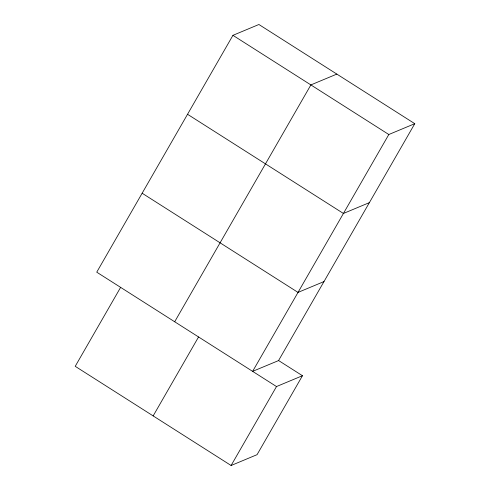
<?xml version="1.0" encoding="UTF-8"?>
<svg xmlns="http://www.w3.org/2000/svg" width="490" height="490" viewBox="0 0 490 490"><rect width="100%" height="100%" fill="white"/><g stroke="black" fill="none" stroke-linecap="round" stroke-linejoin="round"><path stroke-width="0.73" d="M232.94 35.329L96.744 272.177L276.501 386.549L302.459 375.72L278.626 360.56L252.626 371.359L388.821 134.511L414.779 123.682L258.898 24.5L232.94 35.329L388.821 134.511M120.62 287.367L75.221 366.318L231.102 465.5L257.06 454.671L302.459 375.72M174.685 321.765L310.881 84.917L336.838 74.094M153.162 415.906L198.56 336.961M278.583 360.53L414.779 123.682M231.102 465.5L276.501 386.549M369.38 202.633L343.423 213.462L187.541 114.28M323.982 281.579L298.024 292.408L142.143 193.225"/></g></svg>
